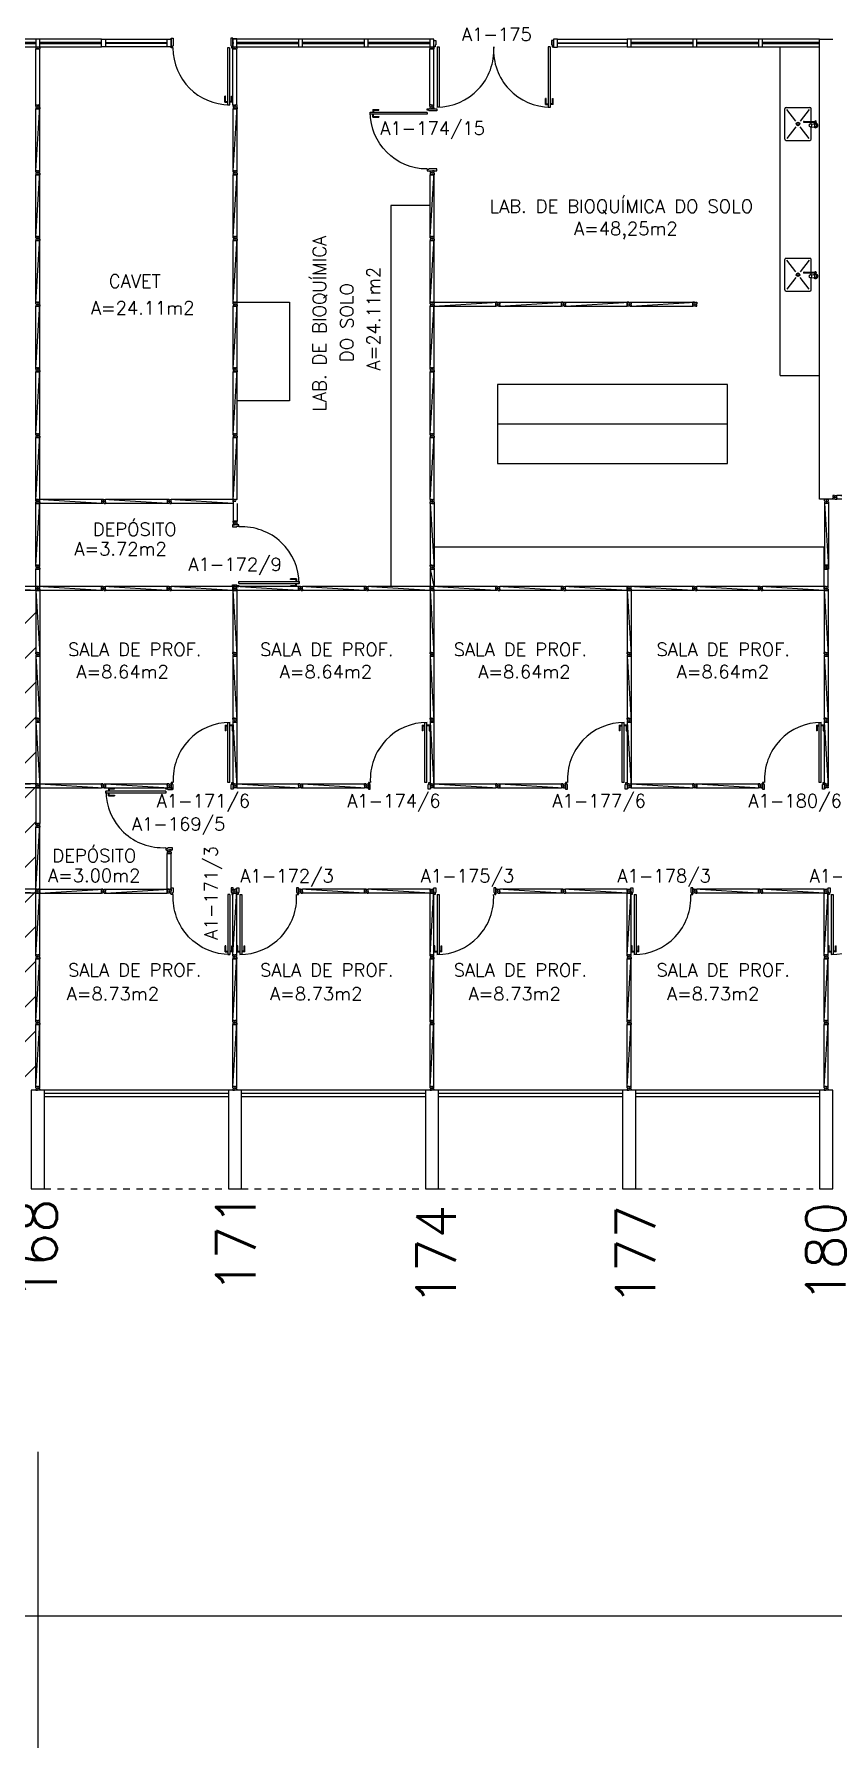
# Model space of a CAD drawing. Extents: x -31 to 207, y 425 to 518.
# Drawn here: x 150.24 to 162.39, y 427.33 to 453.39 of the extents above; entities that cross this region are included whole.
import ezdxf
from ezdxf.enums import TextEntityAlignment as Align

# ---------------------------------------------------------------- set-up
doc = ezdxf.new("R2010")
doc.units = 0
doc.header["$LTSCALE"] = 0.01
doc.header["$MEASUREMENT"] = 0
doc.header["$PDMODE"] = 34
doc.linetypes.add('HIDDEN2', pattern=[0.1875, 0.125, -0.0625])
doc.layers.get('0').update_dxf_attribs({"linetype": 'CONTINUOUS'})
doc.layers.get('DEFPOINTS').update_dxf_attribs({"linetype": 'CONTINUOUS'})
for name, color, linetype in [('ALV', 2, 'CONTINUOUS'), ('AREA', 2, 'CONTINUOUS'), ('BANC', 2, 'CONTINUOUS'), ('DIV', 2, 'CONTINUOUS'), ('ESQ', 1, 'CONTINUOUS'), ('ESTR', 3, 'CONTINUOUS'), ('HATCH VERMELHO', 10, 'CONTINUOUS'), ('NOPILAR1', 2, 'CONTINUOUS'), ('PEÇAS', 1, 'CONTINUOUS'), ('PROJ', 1, 'HIDDEN2'), ('TEXTO', 2, 'CONTINUOUS'), ('TEXTO-ENDEREÇO', 2, 'CONTINUOUS'), ('TEXTOCENTROCUSTO', 2, 'CONTINUOUS')]:
    doc.layers.add(name, color=color, linetype=linetype)
doc.styles.add('1', font='romans.shx')
doc.styles.add('NOPILAR', font='simplex.shx', dxfattribs={"height": 0.6})
doc.styles.add('UNB-100', font='simplex.shx', dxfattribs={"height": 0.2})
doc.styles.add('UNB-100-1', font='simplex.shx', dxfattribs={"height": 0.2})
doc.dimstyles.new('1-600', dxfattribs={"dimtxt": 1.1, "dimasz": 2.5, "dimexe": 2, "dimexo": 4, "dimgap": 0.2, "dimtad": 1, "dimdec": 0, "dimzin": 4, "dimdsep": 46, "dimlunit": 6, "dimtxsty": '1', "dimblk1": 'NONE', "dimblk2": 'NONE', "dimsah": 1, "dimcen": 0, "dimclrd": 2, "dimclre": 2, "dimclrt": 2, "dimadec": 0, "dimazin": 0, "dimtfac": 1, "dimtdec": 0, "dimtmove": 2, "dimatfit": 3, "dimldrblk": 'NONE', "dimfxl": 0, "dimtolj": 1, "dimtzin": 0, "dimarcsym": 0})

# ---------------------------------------------------------------- blocks, each defined once
blk = doc.blocks.new('PILAR-SLS')
blk.add_lwpolyline([(0.003, -72.501), (0.003, -74.001), (0.203, -74.001), (0.203, -72.501)], close=True)
blk = doc.blocks.new('PDV2D-SLS')
at = {"layer": 'DIV'}
for p, q in [((0.03, 0.05), (0.06, 0.05)), ((0.03, 0.035), (0.03, 0.05)), ((0.03, -0.035), (0.03, 0.035)), ((0.06, 0.05), (0.06, -0.02)), ((0.941, 0.05), (0.941, -0.02)), ((0.971, 0.05), (0.941, 0.05)), ((0.971, 0.035), (0.971, 0.05)), ((0.971, -0.035), (0.971, 0.035)), ((0.03, -0.05), (0.03, -0.035)), ((0.05, -0.05), (0.03, -0.05)), ((0.05, -0.02), (0.06, -0.02)), ((0.05, -0.02), (0.05, -0.05)), ((0.079, -0.05), (0.109, -0.05)), ((0.079, -0.05), (0.079, -0.965)), ((0.109, -0.05), (0.109, -0.965)), ((0.951, -0.02), (0.941, -0.02)), ((0.951, -0.02), (0.951, -0.05)), ((0.951, -0.05), (0.971, -0.05)), ((0.971, -0.05), (0.971, -0.035)), ((0.036, -0.925), (0.036, -0.835)), ((0.046, -0.835), (0.036, -0.835)), ((0.036, -0.925), (0.076, -0.925)), ((0.046, -0.915), (0.046, -0.835)), ((0.046, -0.915), (0.076, -0.915)), ((0.109, -0.965), (0.079, -0.965)), ((0.141, -0.915), (0.111, -0.915)), ((0.151, -0.925), (0.111, -0.925)), ((0.141, -0.915), (0.141, -0.835)), ((0.141, -0.835), (0.151, -0.835)), ((0.151, -0.925), (0.151, -0.835))]:
    blk.add_line(p, q, dxfattribs=at)
blk.add_arc((0.076, -0.1), 0.865, 270, 3.3214, dxfattribs=at)
blk = doc.blocks.new('DIVMT-SLS')
for p, q in [((-0.03, 0.03), (-0.03, 0.006)), ((-0.008, 0.03), (-0.03, 0.03)), ((-0.0185, 0.006), (-0.03, 0.006)), ((-0.0185, -0.006), (-0.0185, 0.006)), ((-0.008, 0.03), (-0.008, 0.02)), ((-0.008, 0.02), (0.008, 0.02)), ((-0.0051, 0), (0.0051, 0)), ((0.0051, 0), (-0.0051, 0)), ((-0.0051, 0), (0.0051, 0)), ((0.97, -0.03), (0, 0.03)), ((0, -0.0051), (0, 0.0051)), ((0, 0.0051), (0, -0.0051)), ((0.008, 0.03), (0.008, 0.02)), ((0.008, 0.03), (0.03, 0.03)), ((0.0205, 0.006), (0.03, 0.006)), ((0.0205, -0.006), (0.0205, 0.006)), ((0.0205, 0.006), (0.0205, -0.006)), ((0.0205, 0.006), (0.03, 0.006)), ((0.97, 0.03), (0.03, 0.03)), ((0.03, 0.006), (0.03, 0.03)), ((0.03, -0.03), (0.03, 0.03)), ((0.03, -0.005), (0.03, 0.005)), ((0.97, 0.03), (0.97, 0.009)), ((0.97, 0.009), (0.97, 0.027)), ((0.9795, 0.006), (0.97, 0.006)), ((0.97, -0.005), (0.97, 0.005)), ((0.9795, 0.006), (0.9795, -0.006)), ((1.0051, 0), (0.9949, 0)), ((1, 0.0051), (1, -0.0051)), ((-0.0185, -0.006), (-0.03, -0.006)), ((-0.03, -0.03), (-0.03, -0.006)), ((-0.008, -0.03), (-0.03, -0.03)), ((-0.008, -0.03), (-0.008, -0.02)), ((-0.008, -0.02), (0.008, -0.02)), ((0.008, -0.03), (0.008, -0.02)), ((0.008, -0.03), (0.03, -0.03)), ((0.0205, -0.006), (0.03, -0.006)), ((0.0205, -0.006), (0.03, -0.006)), ((0.03, -0.006), (0.03, -0.03)), ((0.97, -0.03), (0.03, -0.03)), ((0.9795, -0.006), (0.97, -0.006)), ((0.97, -0.009), (0.97, -0.027))]:
    blk.add_line(p, q)
blk = doc.blocks.new('A$C40560D69')
at = {"layer": 'DIV'}
for p, q in [((0, 0.038), (0, 0.06)), ((0.024, 0.06), (0, 0.06)), ((0, 0.038), (0.01, 0.038)), ((0, 0.022), (0, 0)), ((0, 0.022), (0.01, 0.022)), ((0, 0), (0.024, 0)), ((0.01, 0.022), (0.01, 0.038)), ((0.024, 0.051), (0.024, 0.06)), ((0.024, 0.051), (0.024, 0.06)), ((0.024, 0.051), (0.036, 0.051)), ((0.036, 0.051), (0.024, 0.051)), ((0.036, 0.012), (0.024, 0.012)), ((0.024, 0.012), (0.024, 0)), ((0.025, 0.03), (0.035, 0.03)), ((0.035, 0.03), (0.025, 0.03)), ((0.03, 0.025), (0.03, 0.035)), ((0.03, 0.035), (0.03, 0.025)), ((0.03, 0.025), (0.03, 0.035)), ((0.036, 0.051), (0.036, 0.06)), ((0.036, 0.051), (0.036, 0.06)), ((0.036, 0.06), (0.06, 0.06)), ((0.036, 0.012), (0.036, 0)), ((0.06, 0), (0.036, 0)), ((0.05, 0.022), (0.05, 0.038)), ((0.06, 0.038), (0.05, 0.038)), ((0.06, 0.022), (0.05, 0.022)), ((0.06, 0.038), (0.06, 0.06)), ((0.06, 0.022), (0.06, 0))]:
    blk.add_line(p, q, dxfattribs=at)
blk = doc.blocks.new('MTINI-SLS')
for p, q in [((-0.005, 0), (0.005, 0)), ((0, 0.001), (0, 0.02)), ((0.008, 0.02), (0, 0.02)), ((0, -0.005), (0, 0.005)), ((0, -0.02), (0, 0.001)), ((0.008, 0.03), (0.03, 0.03)), ((0.008, 0.03), (0.008, 0.02)), ((0.02, 0.006), (0.02, -0.006)), ((0.02, 0.006), (0.03, 0.006)), ((0.02, -0.004), (0.02, 0.004)), ((0.023, 0.006), (0.03, 0.006)), ((0.03, 0.006), (0.03, 0.03)), ((0, -0.02), (0.008, -0.02)), ((0.008, -0.03), (0.008, -0.02)), ((0.008, -0.03), (0.03, -0.03)), ((0.02, -0.006), (0.03, -0.006)), ((0.023, -0.006), (0.03, -0.006)), ((0.03, -0.006), (0.03, -0.03))]:
    blk.add_line(p, q)
blk = doc.blocks.new('A$C2A1C252F')
at = {"layer": 'DIV'}
for p, q in [((0, 0.038), (0, 0.06)), ((0.024, 0.06), (0, 0.06)), ((0, 0.038), (0.01, 0.038)), ((0, 0.022), (0, 0)), ((0, 0.022), (0.01, 0.022)), ((0, 0), (0.024, 0)), ((0.01, 0.022), (0.01, 0.038)), ((0.024, 0.051), (0.024, 0.06)), ((0.024, 0.051), (0.024, 0.06)), ((0.024, 0.051), (0.036, 0.051)), ((0.036, 0.051), (0.024, 0.051)), ((0.036, 0.012), (0.024, 0.012)), ((0.024, 0.012), (0.024, 0)), ((0.025, 0.03), (0.035, 0.03)), ((0.035, 0.03), (0.025, 0.03)), ((0.03, 0.025), (0.03, 0.035)), ((0.03, 0.035), (0.03, 0.025)), ((0.03, 0.025), (0.03, 0.035)), ((0.036, 0.051), (0.036, 0.06)), ((0.036, 0.051), (0.036, 0.06)), ((0.036, 0.06), (0.06, 0.06)), ((0.036, 0.012), (0.036, 0)), ((0.06, 0), (0.036, 0)), ((0.05, 0.022), (0.05, 0.038)), ((0.06, 0.038), (0.05, 0.038)), ((0.06, 0.022), (0.05, 0.022)), ((0.06, 0.038), (0.06, 0.06)), ((0.06, 0.022), (0.06, 0))]:
    blk.add_line(p, q, dxfattribs=at)
blk = doc.blocks.new('PDV1E-SLS')
at = {"layer": 'DIV'}
for p, q in [((-0.94, 0.075), (-0.91, 0.075)), ((-0.94, 0.06), (-0.94, 0.075)), ((-0.94, -0.06), (-0.94, 0.06)), ((-0.91, 0.075), (-0.91, -0.045)), ((0, 0.075), (-0.03, 0.075)), ((-0.03, 0.075), (-0.03, -0.045)), ((0, 0.06), (0, 0.075)), ((0, -0.06), (0, 0.06)), ((0, 0), (0.012, 0)), ((-0.94, -0.075), (-0.94, -0.06)), ((-0.92, -0.075), (-0.94, -0.075)), ((-0.92, -0.045), (-0.92, -0.075)), ((-0.92, -0.045), (-0.91, -0.045)), ((-0.082, -0.075), (-0.082, -0.94)), ((-0.052, -0.075), (-0.082, -0.075)), ((-0.052, -0.075), (-0.052, -0.94)), ((-0.02, -0.045), (-0.03, -0.045)), ((-0.02, -0.045), (-0.02, -0.075)), ((-0.02, -0.075), (0, -0.075)), ((0, -0.075), (0, -0.06)), ((-0.114, -0.81), (-0.124, -0.81)), ((-0.124, -0.9), (-0.124, -0.81)), ((-0.124, -0.9), (-0.084, -0.9)), ((-0.114, -0.89), (-0.114, -0.81)), ((-0.114, -0.89), (-0.084, -0.89)), ((-0.082, -0.94), (-0.052, -0.94)), ((-0.019, -0.89), (-0.049, -0.89)), ((-0.009, -0.9), (-0.049, -0.9)), ((-0.019, -0.81), (-0.009, -0.81)), ((-0.019, -0.89), (-0.019, -0.81)), ((-0.009, -0.9), (-0.009, -0.81))]:
    blk.add_line(p, q, dxfattribs=at)
blk.add_arc((-0.048, -0.075), 0.865, 180, 270, dxfattribs=at)
blk = doc.blocks.new('MTT-SLS')
for p, q in [((-0.008, 0.03), (-0.03, 0.03)), ((-0.03, 0.03), (-0.03, 0.006)), ((-0.0185, 0.006), (-0.03, 0.006)), ((-0.0185, -0.006), (-0.0185, 0.006)), ((-0.008, 0.03), (-0.008, 0.02)), ((-0.008, 0.02), (0.008, 0.02)), ((-0.0051, 0), (0.0051, 0)), ((0, -0.0051), (0, 0.0051)), ((0.008, 0.03), (0.03, 0.03)), ((0.008, 0.03), (0.008, 0.02)), ((0.0205, -0.006), (0.0205, 0.006)), ((0.0205, 0.006), (0.03, 0.006)), ((0.03, 0.006), (0.03, 0.03)), ((-0.03, -0.03), (-0.03, -0.006)), ((-0.0185, -0.006), (-0.03, -0.006)), ((-0.008, -0.03), (-0.03, -0.03)), ((-0.008, -0.02), (0.008, -0.02)), ((-0.008, -0.03), (-0.008, -0.02)), ((0.008, -0.03), (0.008, -0.02)), ((0.008, -0.03), (0.03, -0.03)), ((0.0205, -0.006), (0.03, -0.006)), ((0.03, -0.006), (0.03, -0.03))]:
    blk.add_line(p, q)
blk = doc.blocks.new('A$C1DFC3B43')
at = {"layer": 'DIV'}
for p, q in [((0, 0.038), (0, 0.06)), ((0.024, 0.06), (0, 0.06)), ((0, 0.038), (0.01, 0.038)), ((0, 0.022), (0, 0)), ((0, 0.022), (0.01, 0.022)), ((0, 0), (0.024, 0)), ((0.01, 0.022), (0.01, 0.038)), ((0.024, 0.051), (0.024, 0.06)), ((0.024, 0.051), (0.024, 0.06)), ((0.024, 0.051), (0.036, 0.051)), ((0.036, 0.051), (0.024, 0.051)), ((0.036, 0.012), (0.024, 0.012)), ((0.024, 0.012), (0.024, 0)), ((0.025, 0.03), (0.035, 0.03)), ((0.035, 0.03), (0.025, 0.03)), ((0.03, 0.025), (0.03, 0.035)), ((0.03, 0.035), (0.03, 0.025)), ((0.03, 0.025), (0.03, 0.035)), ((0.036, 0.051), (0.036, 0.06)), ((0.036, 0.051), (0.036, 0.06)), ((0.036, 0.06), (0.06, 0.06)), ((0.036, 0.012), (0.036, 0)), ((0.06, 0), (0.036, 0)), ((0.05, 0.022), (0.05, 0.038)), ((0.06, 0.038), (0.05, 0.038)), ((0.06, 0.022), (0.05, 0.022)), ((0.06, 0.038), (0.06, 0.06)), ((0.06, 0.022), (0.06, 0))]:
    blk.add_line(p, q, dxfattribs=at)
blk = doc.blocks.new('A$C4A392813')
at = {"layer": 'DIV'}
for p, q in [((0, 0.038), (0, 0.06)), ((0.024, 0.06), (0, 0.06)), ((0, 0.038), (0.01, 0.038)), ((0, 0.022), (0, 0)), ((0, 0.022), (0.01, 0.022)), ((0, 0), (0.024, 0)), ((0.01, 0.022), (0.01, 0.038)), ((0.024, 0.051), (0.024, 0.06)), ((0.024, 0.051), (0.024, 0.06)), ((0.024, 0.051), (0.036, 0.051)), ((0.036, 0.051), (0.024, 0.051)), ((0.036, 0.012), (0.024, 0.012)), ((0.024, 0.012), (0.024, 0)), ((0.025, 0.03), (0.035, 0.03)), ((0.035, 0.03), (0.025, 0.03)), ((0.03, 0.025), (0.03, 0.035)), ((0.03, 0.035), (0.03, 0.025)), ((0.03, 0.025), (0.03, 0.035)), ((0.036, 0.051), (0.036, 0.06)), ((0.036, 0.051), (0.036, 0.06)), ((0.036, 0.06), (0.06, 0.06)), ((0.036, 0.012), (0.036, 0)), ((0.06, 0), (0.036, 0)), ((0.05, 0.022), (0.05, 0.038)), ((0.06, 0.038), (0.05, 0.038)), ((0.06, 0.022), (0.05, 0.022)), ((0.06, 0.038), (0.06, 0.06)), ((0.06, 0.022), (0.06, 0))]:
    blk.add_line(p, q, dxfattribs=at)
blk = doc.blocks.new('*D43')
at = {"color": 2, "linetype": 'ByBlock'}
for p, q in [((150.29, 431.827), (150.29, 427.327)), ((198.39, 431.827), (198.39, 427.327)), ((198.39, 429.327), (150.29, 429.327))]:
    blk.add_line(p, q, dxfattribs=at)
at = {"layer": 'DEFPOINTS', "color": 0, "linetype": 'ByBlock'}
for p in [(150.29, 435.827), (198.39, 435.827), (150.29, 429.327)]:
    blk.add_point(p, dxfattribs=at)
at = {"color": 2, "linetype": 'ByBlock', "insert": (174.34, 430.26), "char_height": 1.1, "attachment_point": 5, "style": '1'}
blk.add_mtext('\\A1;Agrônomia e Veterinária', dxfattribs=at)
blk = doc.blocks.new('_NONE')
at = {"color": 0, "linetype": 'ByBlock'}
blk.add_circle((0, 0), 0.25, dxfattribs=at)
blk = doc.blocks.new('*D42')
at = {"color": 2, "linetype": 'ByBlock'}
for p, q in [((60.19, 431.827), (60.19, 427.327)), ((150.29, 431.827), (150.29, 427.327)), ((150.29, 429.327), (60.19, 429.327))]:
    blk.add_line(p, q, dxfattribs=at)
at = {"layer": 'DEFPOINTS', "color": 0, "linetype": 'ByBlock'}
for p in [(60.19, 435.827), (150.29, 435.827), (60.19, 429.327)]:
    blk.add_point(p, dxfattribs=at)
at = {"color": 2, "linetype": 'ByBlock', "insert": (105.24, 430.26), "char_height": 1.1, "attachment_point": 5, "style": '1'}
blk.add_mtext('\\A1;Biologia', dxfattribs=at)
blk = doc.blocks.new('A$C4D9A664D')
at = {"layer": 'PEÇAS'}
for p, q in [((0, 0.02), (0, 0.48)), ((0.02, 0.5), (0.3, 0.5)), ((0.167, 0.293), (0.03, 0.47)), ((0.37, 0.47), (0.233, 0.293)), ((0.289, 0.287), (0.3, 0.287)), ((0.289, 0.277), (0.3, 0.277)), ((0.3, 0.5), (0.38, 0.5)), ((0.3, 0.287), (0.466, 0.287)), ((0.3, 0.277), (0.466, 0.277)), ((0.4, 0.287), (0.4, 0.48)), ((0.4, 0.251), (0.4, 0.277)), ((0.457, 0.253), (0.457, 0.271)), ((0.477, 0.242), (0.477, 0.272)), ((0.167, 0.207), (0.03, 0.03)), ((0.37, 0.03), (0.233, 0.207)), ((0.389, 0.252), (0.444, 0.247)), ((0.389, 0.202), (0.444, 0.207)), ((0.4, 0.02), (0.4, 0.203)), ((0.458, 0.21), (0.449, 0.21)), ((0.02, 0), (0.3, 0)), ((0.3, 0), (0.38, 0))]:
    blk.add_line(p, q, dxfattribs=at)
blk.add_lwpolyline([(0.389, 0.202), (0.383, 0.204), (0.377, 0.209), (0.373, 0.217), (0.372, 0.227), (0.373, 0.237), (0.377, 0.244), (0.383, 0.25), (0.389, 0.252), (0.395, 0.25), (0.401, 0.244), (0.405, 0.237), (0.406, 0.227), (0.405, 0.217), (0.401, 0.209), (0.395, 0.204)], close=True, dxfattribs=at)
blk.add_lwpolyline([(0.444, 0.247), (0.448, 0.246), (0.451, 0.241), (0.453, 0.235), (0.454, 0.227), (0.453, 0.219), (0.451, 0.213), (0.448, 0.208), (0.444, 0.207)], dxfattribs=at)
for radius in [0.0266, 0.0163]:
    blk.add_circle((0.2, 0.25), radius, dxfattribs=at)
for centre, radius, start, end in [((0.02, 0.48), 0.02, 90, 180), ((0.289, 0.282), 0.00738, 42.6559, 317.3441), ((0.289, 0.282), 0.005, 89.9935, 270.0065), ((0.38, 0.48), 0.02, 0, 90), ((0.466, 0.282), 0.0145, 200.161, 159.839), ((0.466, 0.282), 0.005, 270.0037, 89.9963), ((0.02, 0.02), 0.02, 180, 270), ((0.38, 0.02), 0.02, 270, 0), ((0.466, 0.227), 0.0349, 216.1705, 72.2568), ((0.466, 0.227), 0.0349, 105.5373, 143.9987), ((0.447, 0.253), 0.01, 282.8285, 360), ((0.466, 0.227), 0.0189, 242.7367, 55.7375)]:
    blk.add_arc(centre, radius, start, end, dxfattribs=at)

msp = doc.modelspace()

# ---------------------------------------------------------------- hatches: boundary and pattern name
at = {"layer": 'HATCH VERMELHO'}
h = msp.add_hatch(dxfattribs=at)
h.set_pattern_fill('ANSI31', color=256, scale=3, style=0)
h.paths.add_polyline_path([(114.324, 444.928), (117.32, 444.928), (117.322, 449.254), (120.322, 449.254), (120.319, 453.197), (141.259, 453.198), (141.259, 444.928), (150.26, 444.928), (150.26, 437.327), (117.32, 437.327), (117.32, 440.387), (114.32, 440.384)])

# ---------------------------------------------------------------- linework, layer by layer
at = {"layer": 'ALV'}
for p, q in [((162.19, 453.317), (162.39, 453.317)), ((162.19, 446.316), (162.19, 453.317)), ((162.39, 446.316), (162.19, 446.316))]:
    msp.add_line(p, q, dxfattribs=at)
at = {"layer": 'BANC'}
for p, q in [((161.59, 448.197), (161.59, 453.197)), ((161.59, 448.197), (162.19, 448.197)), ((160.785, 447.461), (157.285, 447.461))]:
    msp.add_line(p, q, dxfattribs=at)
for points in [[(156.262, 450.784), (155.662, 450.784), (155.662, 444.988)], [(153.322, 449.314), (154.122, 449.314), (154.122, 447.814), (153.322, 447.814)], [(162.26, 444.988), (162.26, 445.588), (156.322, 445.588)]]:
    msp.add_lwpolyline(points, dxfattribs=at)
msp.add_lwpolyline([(157.285, 446.861), (160.785, 446.861), (160.785, 448.061), (157.285, 448.061)], close=True, dxfattribs=at)
at = {"layer": 'DIV'}
for p, q in [((149.319, 453.251), (150.259, 453.251)), ((150.259, 453.317), (149.32, 453.317)), ((150.259, 453.263), (149.32, 453.263)), ((150.319, 453.317), (150.259, 453.317)), ((150.259, 453.317), (150.259, 453.198)), ((150.319, 453.317), (150.259, 453.317)), ((150.259, 453.317), (150.259, 453.198)), ((150.319, 453.197), (150.319, 453.317)), ((150.319, 453.197), (150.319, 453.317)), ((150.319, 453.251), (151.259, 453.251)), ((151.259, 453.317), (150.32, 453.317)), ((151.259, 453.263), (150.32, 453.263)), ((151.259, 453.317), (151.319, 453.317)), ((151.259, 453.197), (151.259, 453.317)), ((151.259, 453.317), (151.319, 453.317)), ((151.259, 453.197), (151.259, 453.317)), ((151.319, 453.317), (152.259, 453.317)), ((151.319, 453.317), (151.319, 453.198)), ((151.319, 453.317), (151.319, 453.198)), ((151.319, 453.263), (152.259, 453.263)), ((152.259, 453.251), (151.319, 453.251)), ((152.259, 453.317), (152.319, 453.317)), ((152.259, 453.197), (152.259, 453.317)), ((152.259, 453.317), (152.319, 453.317)), ((152.259, 453.197), (152.259, 453.317)), ((152.319, 453.317), (152.319, 453.198)), ((152.319, 453.317), (152.319, 453.198)), ((153.319, 453.318), (153.259, 453.318)), ((153.259, 453.318), (153.259, 453.199)), ((153.319, 453.318), (153.259, 453.318)), ((153.259, 453.318), (153.259, 453.199)), ((153.319, 453.317), (153.259, 453.317)), ((153.259, 453.317), (153.259, 453.198)), ((153.319, 453.317), (153.259, 453.317)), ((153.259, 453.317), (153.259, 453.198)), ((153.319, 453.198), (153.319, 453.318)), ((153.319, 453.198), (153.319, 453.318)), ((153.319, 453.197), (153.319, 453.317)), ((153.319, 453.197), (153.319, 453.317)), ((153.319, 453.251), (154.259, 453.251)), ((154.259, 453.317), (153.32, 453.317)), ((154.259, 453.263), (153.32, 453.263)), ((154.319, 453.317), (154.259, 453.317)), ((154.259, 453.317), (154.259, 453.197)), ((154.319, 453.317), (154.259, 453.317)), ((154.259, 453.317), (154.259, 453.197)), ((154.319, 453.197), (154.319, 453.317)), ((154.319, 453.197), (154.319, 453.317)), ((155.259, 453.317), (154.319, 453.317)), ((154.319, 453.251), (155.259, 453.251)), ((155.259, 453.263), (154.32, 453.263)), ((155.319, 453.317), (155.259, 453.317)), ((155.259, 453.317), (155.259, 453.198)), ((155.319, 453.317), (155.259, 453.317)), ((155.259, 453.317), (155.259, 453.198)), ((155.319, 453.197), (155.319, 453.317)), ((155.319, 453.197), (155.319, 453.317)), ((155.319, 453.251), (156.259, 453.251)), ((156.259, 453.317), (155.32, 453.317)), ((156.259, 453.263), (155.32, 453.263)), ((156.319, 453.317), (156.259, 453.317)), ((156.259, 453.317), (156.259, 453.198)), ((156.319, 453.317), (156.259, 453.317)), ((156.259, 453.317), (156.259, 453.198)), ((156.319, 453.197), (156.319, 453.317)), ((156.319, 453.197), (156.319, 453.317)), ((156.319, 453.297), (156.349, 453.297)), ((156.319, 453.282), (156.319, 453.297)), ((156.319, 453.212), (156.319, 453.282)), ((156.349, 453.297), (156.349, 453.228)), ((158.138, 453.297), (158.108, 453.297)), ((158.108, 453.297), (158.108, 453.228)), ((158.198, 453.316), (158.138, 453.316)), ((158.138, 453.316), (158.138, 453.197)), ((158.198, 453.316), (158.138, 453.316)), ((158.138, 453.316), (158.138, 453.197)), ((158.138, 453.282), (158.138, 453.297)), ((158.138, 453.212), (158.138, 453.282)), ((158.198, 453.316), (159.259, 453.317)), ((158.198, 453.196), (158.198, 453.316)), ((158.198, 453.196), (158.198, 453.316)), ((158.198, 453.262), (159.259, 453.263)), ((159.259, 453.251), (158.198, 453.25)), ((159.319, 453.317), (159.259, 453.317)), ((159.259, 453.317), (159.259, 453.198)), ((159.319, 453.317), (159.259, 453.317)), ((159.259, 453.317), (159.259, 453.198)), ((159.319, 453.197), (159.319, 453.317)), ((159.319, 453.197), (159.319, 453.317)), ((159.319, 453.251), (160.259, 453.251)), ((160.259, 453.317), (159.32, 453.317)), ((160.259, 453.263), (159.32, 453.263)), ((160.319, 453.317), (160.259, 453.317)), ((160.259, 453.317), (160.259, 453.198)), ((160.319, 453.317), (160.259, 453.317)), ((160.259, 453.317), (160.259, 453.198)), ((160.319, 453.197), (160.319, 453.317)), ((160.319, 453.197), (160.319, 453.317)), ((160.319, 453.251), (161.259, 453.251)), ((161.259, 453.317), (160.32, 453.317)), ((161.259, 453.263), (160.32, 453.263)), ((161.319, 453.317), (161.259, 453.317)), ((161.259, 453.317), (161.259, 453.198)), ((161.319, 453.317), (161.259, 453.317)), ((161.259, 453.317), (161.259, 453.198)), ((161.319, 453.197), (161.319, 453.317)), ((161.319, 453.197), (161.319, 453.317)), ((161.319, 453.251), (162.19, 453.251)), ((162.19, 453.317), (161.32, 453.317)), ((162.19, 453.263), (161.32, 453.263)), ((149.319, 453.197), (150.259, 453.197)), ((150.259, 453.197), (150.319, 453.197)), ((150.259, 453.197), (150.319, 453.197)), ((150.259, 453.197), (150.319, 453.197)), ((150.259, 452.314), (150.259, 453.167)), ((150.259, 453.167), (150.319, 453.167)), ((150.283, 453.177), (150.283, 453.167)), ((150.295, 453.177), (150.283, 453.177)), ((150.284, 453.167), (150.294, 453.167)), ((150.295, 453.177), (150.295, 453.167)), ((150.319, 453.197), (151.259, 453.197)), ((150.319, 452.314), (150.319, 453.167)), ((151.319, 453.197), (151.259, 453.197)), ((151.319, 453.197), (151.259, 453.197)), ((151.319, 453.197), (151.259, 453.197)), ((152.259, 453.197), (151.319, 453.197)), ((152.319, 453.197), (152.259, 453.197)), ((152.319, 453.197), (152.259, 453.197)), ((152.319, 453.197), (152.259, 453.197)), ((153.259, 453.198), (153.319, 453.198)), ((153.259, 453.198), (153.319, 453.198)), ((153.259, 453.198), (153.319, 453.198)), ((153.259, 453.197), (153.319, 453.197)), ((153.259, 453.197), (153.319, 453.197)), ((153.259, 453.197), (153.319, 453.197)), ((153.259, 452.314), (153.259, 453.167)), ((153.259, 453.167), (153.319, 453.167)), ((153.283, 453.177), (153.283, 453.167)), ((153.295, 453.177), (153.283, 453.177)), ((153.284, 453.167), (153.294, 453.167)), ((153.295, 453.177), (153.295, 453.167)), ((153.319, 453.197), (154.259, 453.197)), ((153.319, 452.314), (153.319, 453.167)), ((154.259, 453.197), (154.319, 453.197)), ((154.259, 453.197), (154.319, 453.197)), ((154.259, 453.197), (154.319, 453.197)), ((154.319, 453.197), (155.259, 453.197)), ((155.259, 453.197), (155.319, 453.197)), ((155.259, 453.197), (155.319, 453.197)), ((155.259, 453.197), (155.319, 453.197)), ((155.319, 453.197), (156.259, 453.197)), ((156.259, 453.197), (156.319, 453.197)), ((156.259, 453.197), (156.319, 453.197)), ((156.259, 453.197), (156.319, 453.197)), ((156.259, 452.314), (156.259, 453.167)), ((156.259, 453.167), (156.319, 453.167)), ((156.283, 453.177), (156.283, 453.167)), ((156.295, 453.177), (156.283, 453.177)), ((156.284, 453.167), (156.294, 453.167)), ((156.295, 453.177), (156.295, 453.167)), ((156.319, 453.197), (156.319, 453.213)), ((156.34, 453.197), (156.319, 453.197)), ((156.319, 452.314), (156.319, 453.167)), ((156.34, 453.228), (156.349, 453.228)), ((156.34, 453.228), (156.34, 453.197)), ((156.368, 453.197), (156.398, 453.197)), ((156.368, 453.197), (156.368, 452.283)), ((156.398, 453.197), (156.398, 452.283)), ((158.059, 453.197), (158.059, 452.283)), ((158.089, 453.197), (158.059, 453.197)), ((158.089, 453.197), (158.089, 452.283)), ((158.118, 453.228), (158.108, 453.228)), ((158.118, 453.228), (158.118, 453.197)), ((158.118, 453.197), (158.138, 453.197)), ((158.138, 453.197), (158.138, 453.213)), ((158.138, 453.196), (158.198, 453.196)), ((158.138, 453.196), (158.198, 453.196)), ((158.138, 453.196), (158.198, 453.196)), ((159.259, 453.197), (158.198, 453.196)), ((159.259, 453.197), (159.319, 453.197)), ((159.259, 453.197), (159.319, 453.197)), ((159.259, 453.197), (159.319, 453.197)), ((159.319, 453.197), (160.259, 453.197)), ((160.259, 453.197), (160.319, 453.197)), ((160.259, 453.197), (160.319, 453.197)), ((160.259, 453.197), (160.319, 453.197)), ((160.319, 453.197), (161.259, 453.197)), ((161.259, 453.197), (161.319, 453.197)), ((161.259, 453.197), (161.319, 453.197)), ((161.259, 453.197), (161.319, 453.197)), ((161.319, 453.197), (162.19, 453.197)), ((156.398, 452.283), (156.368, 452.283)), ((158.017, 452.323), (158.017, 452.413)), ((158.027, 452.413), (158.017, 452.413)), ((158.017, 452.323), (158.057, 452.323)), ((158.027, 452.333), (158.027, 452.413)), ((158.027, 452.333), (158.057, 452.333)), ((158.059, 452.283), (158.089, 452.283)), ((158.122, 452.333), (158.092, 452.333)), ((158.132, 452.323), (158.092, 452.323)), ((158.122, 452.333), (158.122, 452.413)), ((158.122, 452.413), (158.132, 452.413)), ((158.132, 452.323), (158.132, 452.413)), ((153.262, 446.254), (153.262, 445.986)), ((153.322, 446.254), (153.322, 445.986)), ((153.286, 445.986), (153.262, 445.986)), ((153.262, 445.964), (153.262, 445.986)), ((153.322, 445.986), (153.262, 445.986)), ((153.262, 445.964), (153.272, 445.964)), ((153.262, 445.948), (153.272, 445.948)), ((153.262, 445.948), (153.262, 445.926)), ((153.272, 445.948), (153.272, 445.964)), ((153.286, 445.976), (153.286, 445.986)), ((153.286, 445.976), (153.286, 445.986)), ((153.298, 445.976), (153.286, 445.976)), ((153.286, 445.976), (153.298, 445.976)), ((153.286, 445.937), (153.286, 445.926)), ((153.298, 445.937), (153.286, 445.937)), ((153.297, 445.986), (153.287, 445.986)), ((153.297, 445.956), (153.287, 445.956)), ((153.287, 445.956), (153.297, 445.956)), ((153.292, 445.951), (153.292, 445.961)), ((153.292, 445.961), (153.292, 445.951)), ((153.292, 445.951), (153.292, 445.961)), ((153.298, 445.986), (153.322, 445.986)), ((153.298, 445.976), (153.298, 445.986)), ((153.298, 445.976), (153.298, 445.986)), ((153.298, 445.937), (153.298, 445.926)), ((153.322, 445.964), (153.312, 445.964)), ((153.312, 445.948), (153.312, 445.964)), ((153.322, 445.948), (153.312, 445.948)), ((153.322, 445.964), (153.322, 445.986)), ((153.322, 445.948), (153.322, 445.926)), ((153.262, 445.926), (153.286, 445.926)), ((153.322, 445.926), (153.298, 445.926)), ((150.262, 445.314), (150.286, 445.314)), ((150.262, 445.292), (150.262, 445.314)), ((150.262, 445.292), (150.272, 445.292)), ((150.262, 445.276), (150.262, 445.254)), ((150.262, 445.276), (150.272, 445.276)), ((150.262, 445.254), (150.322, 445.254)), ((150.286, 445.254), (150.262, 445.254)), ((150.262, 444.988), (150.262, 445.254)), ((150.272, 445.292), (150.272, 445.276)), ((150.286, 445.302), (150.286, 445.314)), ((150.286, 445.302), (150.298, 445.302)), ((150.286, 445.263), (150.286, 445.254)), ((150.298, 445.263), (150.286, 445.263)), ((150.286, 445.263), (150.286, 445.254)), ((150.286, 445.263), (150.298, 445.263)), ((150.297, 445.284), (150.287, 445.284)), ((150.287, 445.284), (150.297, 445.284)), ((150.287, 445.254), (150.297, 445.254)), ((150.292, 445.289), (150.292, 445.279)), ((150.292, 445.279), (150.292, 445.289)), ((150.292, 445.289), (150.292, 445.279)), ((150.322, 445.314), (150.298, 445.314)), ((150.298, 445.302), (150.298, 445.314)), ((150.298, 445.263), (150.298, 445.254)), ((150.298, 445.263), (150.298, 445.254)), ((150.298, 445.254), (150.322, 445.254)), ((150.312, 445.292), (150.312, 445.276)), ((150.322, 445.292), (150.312, 445.292)), ((150.322, 445.276), (150.312, 445.276)), ((150.322, 445.292), (150.322, 445.314)), ((150.322, 445.276), (150.322, 445.254)), ((150.322, 444.988), (150.322, 445.254)), ((156.262, 445.254), (156.262, 444.988)), ((156.262, 445.254), (156.317, 444.988)), ((156.283, 445.254), (156.265, 445.254)), ((156.298, 445.263), (156.286, 445.263)), ((156.286, 445.263), (156.286, 445.254)), ((156.287, 445.254), (156.297, 445.254)), ((156.298, 445.263), (156.298, 445.254)), ((156.301, 445.254), (156.319, 445.254)), ((156.322, 445.254), (156.301, 445.254)), ((156.322, 445.254), (156.322, 444.988)), ((162.26, 445.316), (162.284, 445.316)), ((162.26, 445.294), (162.26, 445.316)), ((162.26, 445.294), (162.27, 445.294)), ((162.26, 445.278), (162.26, 445.256)), ((162.26, 445.278), (162.27, 445.278)), ((162.26, 445.256), (162.32, 445.256)), ((162.284, 445.256), (162.26, 445.256)), ((162.26, 444.988), (162.26, 445.256)), ((162.27, 445.294), (162.27, 445.278)), ((162.284, 445.305), (162.284, 445.316)), ((162.284, 445.305), (162.296, 445.305)), ((162.295, 445.286), (162.284, 445.286)), ((162.284, 445.286), (162.295, 445.286)), ((162.284, 445.266), (162.284, 445.256)), ((162.296, 445.266), (162.284, 445.266)), ((162.284, 445.266), (162.284, 445.256)), ((162.284, 445.266), (162.296, 445.266)), ((162.285, 445.256), (162.295, 445.256)), ((162.29, 445.292), (162.29, 445.281)), ((162.29, 445.281), (162.29, 445.292)), ((162.29, 445.292), (162.29, 445.281)), ((162.32, 445.316), (162.296, 445.316)), ((162.296, 445.305), (162.296, 445.316)), ((162.296, 445.266), (162.296, 445.256)), ((162.296, 445.266), (162.296, 445.256)), ((162.296, 445.256), (162.32, 445.256)), ((162.31, 445.294), (162.31, 445.278)), ((162.32, 445.294), (162.31, 445.294)), ((162.32, 445.278), (162.31, 445.278)), ((162.32, 445.294), (162.32, 445.316)), ((162.32, 445.278), (162.32, 445.256)), ((162.32, 444.988), (162.32, 445.256)), ((150.26, 444.988), (150.32, 444.988)), ((150.284, 444.988), (150.26, 444.988)), ((150.26, 444.966), (150.26, 444.988)), ((150.26, 444.988), (150.32, 444.988)), ((150.26, 444.966), (150.27, 444.966)), ((150.26, 444.95), (150.27, 444.95)), ((150.26, 444.95), (150.26, 444.928)), ((150.26, 444.928), (150.32, 444.928)), ((150.26, 444.928), (150.284, 444.928)), ((150.281, 444.988), (150.263, 444.988)), ((150.281, 444.928), (150.263, 444.928)), ((150.27, 444.95), (150.27, 444.966)), ((150.284, 444.979), (150.284, 444.988)), ((150.284, 444.979), (150.284, 444.988)), ((150.284, 444.979), (150.284, 444.988)), ((150.296, 444.979), (150.284, 444.979)), ((150.284, 444.979), (150.296, 444.979)), ((150.296, 444.979), (150.284, 444.979)), ((150.295, 444.958), (150.284, 444.958)), ((150.295, 444.958), (150.284, 444.958)), ((150.284, 444.958), (150.295, 444.958)), ((150.295, 444.958), (150.284, 444.958)), ((150.284, 444.94), (150.284, 444.928)), ((150.284, 444.94), (150.296, 444.94)), ((150.296, 444.938), (150.284, 444.938)), ((150.284, 444.938), (150.284, 444.928)), ((150.285, 444.988), (150.295, 444.988)), ((150.285, 444.988), (150.295, 444.988)), ((150.285, 444.928), (150.295, 444.928)), ((150.29, 444.953), (150.29, 444.964)), ((150.29, 444.964), (150.29, 444.953)), ((150.29, 444.953), (150.29, 444.964)), ((150.29, 444.964), (150.29, 444.953)), ((150.29, 444.953), (150.29, 444.964)), ((150.296, 444.979), (150.296, 444.988)), ((150.296, 444.988), (150.32, 444.988)), ((150.296, 444.979), (150.296, 444.988)), ((150.296, 444.979), (150.296, 444.988)), ((150.296, 444.94), (150.296, 444.928)), ((150.296, 444.938), (150.296, 444.928)), ((150.32, 444.928), (150.296, 444.928)), ((150.32, 444.988), (150.299, 444.988)), ((150.299, 444.988), (150.317, 444.988)), ((150.299, 444.928), (150.317, 444.928)), ((150.32, 444.928), (150.299, 444.928)), ((150.32, 444.966), (150.31, 444.966)), ((150.31, 444.95), (150.31, 444.966)), ((150.32, 444.95), (150.31, 444.95)), ((150.32, 444.966), (150.32, 444.988)), ((150.32, 444.95), (150.32, 444.928)), ((153.26, 444.988), (153.32, 444.988)), ((153.284, 444.988), (153.26, 444.988)), ((153.26, 444.966), (153.26, 444.988)), ((153.26, 444.988), (153.32, 444.988)), ((153.26, 444.966), (153.27, 444.966)), ((153.26, 444.95), (153.27, 444.95)), ((153.26, 444.95), (153.26, 444.928)), ((153.26, 444.928), (153.32, 444.928)), ((153.26, 444.928), (153.284, 444.928)), ((153.281, 444.988), (153.263, 444.988)), ((153.281, 444.928), (153.263, 444.928)), ((153.27, 444.95), (153.27, 444.966)), ((153.284, 444.979), (153.284, 444.988)), ((153.284, 444.979), (153.284, 444.988)), ((153.284, 444.979), (153.284, 444.988)), ((153.296, 444.979), (153.284, 444.979)), ((153.284, 444.979), (153.296, 444.979)), ((153.296, 444.979), (153.284, 444.979)), ((153.295, 444.958), (153.284, 444.958)), ((153.295, 444.958), (153.284, 444.958)), ((153.284, 444.958), (153.295, 444.958)), ((153.295, 444.958), (153.284, 444.958)), ((153.284, 444.94), (153.284, 444.928)), ((153.284, 444.94), (153.296, 444.94)), ((153.296, 444.938), (153.284, 444.938)), ((153.284, 444.938), (153.284, 444.928)), ((153.285, 444.988), (153.295, 444.988)), ((153.285, 444.988), (153.295, 444.988)), ((153.285, 444.928), (153.295, 444.928)), ((153.29, 444.953), (153.29, 444.964)), ((153.29, 444.964), (153.29, 444.953)), ((153.29, 444.953), (153.29, 444.964)), ((153.29, 444.964), (153.29, 444.953)), ((153.29, 444.953), (153.29, 444.964)), ((153.296, 444.979), (153.296, 444.988)), ((153.296, 444.988), (153.32, 444.988)), ((153.296, 444.979), (153.296, 444.988)), ((153.296, 444.979), (153.296, 444.988)), ((153.296, 444.94), (153.296, 444.928)), ((153.296, 444.938), (153.296, 444.928)), ((153.32, 444.928), (153.296, 444.928)), ((153.32, 444.988), (153.299, 444.988)), ((153.299, 444.988), (153.317, 444.988)), ((153.299, 444.928), (153.317, 444.928)), ((153.32, 444.928), (153.299, 444.928)), ((153.32, 444.966), (153.31, 444.966)), ((153.31, 444.95), (153.31, 444.966)), ((153.32, 444.95), (153.31, 444.95)), ((153.32, 444.966), (153.32, 444.988)), ((153.32, 444.95), (153.32, 444.928)), ((156.26, 444.988), (156.32, 444.988)), ((156.26, 444.988), (156.32, 444.988)), ((156.262, 444.988), (156.322, 444.988)), ((159.26, 444.988), (159.32, 444.988)), ((159.284, 444.988), (159.26, 444.988)), ((159.26, 444.966), (159.26, 444.988)), ((159.26, 444.988), (159.32, 444.988)), ((159.26, 444.966), (159.27, 444.966)), ((159.26, 444.95), (159.27, 444.95)), ((159.26, 444.95), (159.26, 444.928)), ((159.26, 444.928), (159.32, 444.928)), ((159.26, 444.928), (159.284, 444.928)), ((159.281, 444.988), (159.263, 444.988)), ((159.281, 444.928), (159.263, 444.928)), ((159.27, 444.95), (159.27, 444.966)), ((159.284, 444.979), (159.284, 444.988)), ((159.284, 444.979), (159.284, 444.988)), ((159.284, 444.979), (159.284, 444.988)), ((159.296, 444.979), (159.284, 444.979)), ((159.284, 444.979), (159.296, 444.979)), ((159.296, 444.979), (159.284, 444.979)), ((159.295, 444.958), (159.284, 444.958)), ((159.295, 444.958), (159.284, 444.958)), ((159.284, 444.958), (159.295, 444.958)), ((159.295, 444.958), (159.284, 444.958)), ((159.284, 444.94), (159.284, 444.928)), ((159.284, 444.94), (159.296, 444.94)), ((159.296, 444.938), (159.284, 444.938)), ((159.284, 444.938), (159.284, 444.928)), ((159.285, 444.988), (159.295, 444.988)), ((159.285, 444.988), (159.295, 444.988)), ((159.285, 444.928), (159.295, 444.928)), ((159.29, 444.953), (159.29, 444.964)), ((159.29, 444.964), (159.29, 444.953)), ((159.29, 444.953), (159.29, 444.964)), ((159.29, 444.964), (159.29, 444.953)), ((159.29, 444.953), (159.29, 444.964)), ((159.296, 444.979), (159.296, 444.988)), ((159.296, 444.988), (159.32, 444.988)), ((159.296, 444.979), (159.296, 444.988)), ((159.296, 444.979), (159.296, 444.988)), ((159.296, 444.94), (159.296, 444.928)), ((159.296, 444.938), (159.296, 444.928)), ((159.32, 444.928), (159.296, 444.928)), ((159.32, 444.988), (159.299, 444.988)), ((159.299, 444.988), (159.317, 444.988)), ((159.299, 444.928), (159.317, 444.928)), ((159.32, 444.928), (159.299, 444.928)), ((159.32, 444.966), (159.31, 444.966)), ((159.31, 444.95), (159.31, 444.966)), ((159.32, 444.95), (159.31, 444.95)), ((159.32, 444.966), (159.32, 444.988)), ((159.32, 444.95), (159.32, 444.928)), ((162.26, 444.988), (162.32, 444.988)), ((162.284, 444.988), (162.26, 444.988)), ((162.26, 444.966), (162.26, 444.988)), ((162.26, 444.988), (162.32, 444.988)), ((162.26, 444.966), (162.27, 444.966)), ((162.26, 444.95), (162.27, 444.95)), ((162.26, 444.95), (162.26, 444.928)), ((162.26, 444.928), (162.32, 444.928)), ((162.26, 444.928), (162.284, 444.928)), ((162.281, 444.988), (162.263, 444.988)), ((162.281, 444.928), (162.263, 444.928)), ((162.27, 444.95), (162.27, 444.966)), ((162.284, 444.979), (162.284, 444.988)), ((162.284, 444.979), (162.284, 444.988)), ((162.284, 444.979), (162.284, 444.988)), ((162.296, 444.979), (162.284, 444.979)), ((162.284, 444.979), (162.296, 444.979)), ((162.296, 444.979), (162.284, 444.979)), ((162.295, 444.958), (162.284, 444.958)), ((162.295, 444.958), (162.284, 444.958)), ((162.284, 444.958), (162.295, 444.958)), ((162.295, 444.958), (162.284, 444.958)), ((162.284, 444.94), (162.284, 444.928)), ((162.284, 444.94), (162.296, 444.94)), ((162.296, 444.938), (162.284, 444.938)), ((162.284, 444.938), (162.284, 444.928)), ((162.285, 444.988), (162.295, 444.988)), ((162.285, 444.988), (162.295, 444.988)), ((162.285, 444.928), (162.295, 444.928)), ((162.29, 444.953), (162.29, 444.964)), ((162.29, 444.964), (162.29, 444.953)), ((162.29, 444.953), (162.29, 444.964)), ((162.29, 444.964), (162.29, 444.953)), ((162.29, 444.953), (162.29, 444.964)), ((162.296, 444.979), (162.296, 444.988)), ((162.296, 444.988), (162.32, 444.988)), ((162.296, 444.979), (162.296, 444.988)), ((162.296, 444.979), (162.296, 444.988)), ((162.296, 444.94), (162.296, 444.928)), ((162.296, 444.938), (162.296, 444.928)), ((162.32, 444.928), (162.296, 444.928)), ((162.32, 444.988), (162.299, 444.988)), ((162.299, 444.988), (162.317, 444.988)), ((162.299, 444.928), (162.317, 444.928)), ((162.32, 444.928), (162.299, 444.928)), ((162.32, 444.966), (162.31, 444.966)), ((162.31, 444.95), (162.31, 444.966)), ((162.32, 444.95), (162.31, 444.95)), ((162.32, 444.966), (162.32, 444.988)), ((162.32, 444.95), (162.32, 444.928)), ((150.26, 441.928), (150.32, 441.928)), ((150.26, 441.928), (150.26, 441.387)), ((150.281, 441.928), (150.263, 441.928)), ((150.295, 441.958), (150.284, 441.958)), ((150.284, 441.938), (150.284, 441.928)), ((150.296, 441.938), (150.284, 441.938)), ((150.285, 441.928), (150.295, 441.928)), ((150.29, 441.964), (150.29, 441.953)), ((150.296, 441.938), (150.296, 441.928)), ((150.32, 441.928), (150.299, 441.928)), ((150.299, 441.928), (150.317, 441.928)), ((150.32, 441.928), (150.32, 441.387)), ((150.26, 441.387), (150.32, 441.387)), ((150.26, 441.365), (150.26, 441.387)), ((150.284, 441.387), (150.26, 441.387)), ((150.26, 441.365), (150.27, 441.365)), ((150.26, 441.349), (150.26, 441.327)), ((150.26, 441.349), (150.27, 441.349)), ((150.26, 441.327), (150.284, 441.327)), ((150.27, 441.349), (150.27, 441.365)), ((150.284, 441.378), (150.284, 441.387)), ((150.284, 441.378), (150.284, 441.387)), ((150.296, 441.378), (150.284, 441.378)), ((150.284, 441.378), (150.296, 441.378)), ((150.295, 441.357), (150.284, 441.357)), ((150.284, 441.357), (150.295, 441.357)), ((150.284, 441.339), (150.296, 441.339)), ((150.284, 441.339), (150.284, 441.327)), ((150.285, 441.387), (150.295, 441.387)), ((150.29, 441.352), (150.29, 441.362)), ((150.29, 441.362), (150.29, 441.352)), ((150.29, 441.352), (150.29, 441.362)), ((150.296, 441.378), (150.296, 441.387)), ((150.296, 441.378), (150.296, 441.387)), ((150.296, 441.387), (150.32, 441.387)), ((150.296, 441.339), (150.296, 441.327)), ((150.32, 441.327), (150.296, 441.327)), ((150.31, 441.349), (150.31, 441.365)), ((150.32, 441.365), (150.31, 441.365)), ((150.32, 441.349), (150.31, 441.349)), ((150.32, 441.365), (150.32, 441.387)), ((150.32, 441.349), (150.32, 441.327)), ((152.26, 440.987), (152.284, 440.987)), ((152.26, 440.965), (152.26, 440.987)), ((152.284, 440.976), (152.284, 440.987)), ((152.32, 440.987), (152.296, 440.987)), ((152.296, 440.976), (152.296, 440.987)), ((152.32, 440.965), (152.32, 440.987)), ((152.26, 440.965), (152.27, 440.965)), ((152.26, 440.949), (152.26, 440.927)), ((152.26, 440.949), (152.27, 440.949)), ((152.26, 440.927), (152.32, 440.927)), ((152.284, 440.927), (152.26, 440.927)), ((152.26, 440.387), (152.26, 440.927)), ((152.27, 440.965), (152.27, 440.949)), ((152.284, 440.976), (152.296, 440.976)), ((152.295, 440.957), (152.284, 440.957)), ((152.284, 440.957), (152.295, 440.957)), ((152.284, 440.937), (152.284, 440.927)), ((152.296, 440.937), (152.284, 440.937)), ((152.284, 440.937), (152.284, 440.927)), ((152.284, 440.937), (152.296, 440.937)), ((152.285, 440.927), (152.295, 440.927)), ((152.29, 440.962), (152.29, 440.952)), ((152.29, 440.952), (152.29, 440.962)), ((152.29, 440.962), (152.29, 440.952)), ((152.296, 440.937), (152.296, 440.927)), ((152.296, 440.937), (152.296, 440.927)), ((152.296, 440.927), (152.32, 440.927)), ((152.31, 440.965), (152.31, 440.949)), ((152.32, 440.965), (152.31, 440.965)), ((152.32, 440.949), (152.31, 440.949)), ((152.32, 440.949), (152.32, 440.927)), ((152.32, 440.387), (152.32, 440.927)), ((152.26, 440.387), (152.32, 440.387)), ((152.281, 440.387), (152.263, 440.387)), ((152.284, 440.378), (152.284, 440.387)), ((152.296, 440.378), (152.284, 440.378)), ((152.295, 440.357), (152.284, 440.357)), ((152.285, 440.387), (152.295, 440.387)), ((152.29, 440.352), (152.29, 440.362)), ((152.296, 440.378), (152.296, 440.387)), ((152.32, 440.387), (152.299, 440.387)), ((152.299, 440.387), (152.317, 440.387))]:
    msp.add_line(p, q, dxfattribs=at)
for centre, start, end in [((156.365, 453.147), 270, 3.3214), ((158.092, 453.147), 176.6786, 270)]:
    msp.add_arc(centre, 0.865, start, end, dxfattribs=at)
at = {"layer": 'ESQ'}
for p, q in [((153.19, 437.327), (150.39, 437.327)), ((153.19, 437.277), (150.39, 437.277)), ((153.19, 437.227), (150.39, 437.227)), ((156.19, 437.327), (153.39, 437.327)), ((156.19, 437.277), (153.39, 437.277)), ((156.19, 437.227), (153.39, 437.227)), ((159.19, 437.327), (156.39, 437.327)), ((159.19, 437.277), (156.39, 437.277)), ((159.19, 437.227), (156.39, 437.227)), ((162.19, 437.327), (159.39, 437.327)), ((162.19, 437.277), (159.39, 437.277)), ((162.19, 437.227), (159.39, 437.227))]:
    msp.add_line(p, q, dxfattribs=at)
at = {"layer": 'PROJ'}
for p, q in [((150.39, 435.827), (153.19, 435.827)), ((153.39, 435.827), (156.19, 435.827)), ((156.39, 435.827), (159.19, 435.827)), ((159.39, 435.827), (162.19, 435.827))]:
    msp.add_line(p, q, dxfattribs=at)

# ---------------------------------------------------------------- block references
at = {"layer": 'DIV'}
for name, p in [('PDV1E-SLS', (153.259, 453.258)), ('A$C2A1C252F', (156.259, 452.254)), ('DIVMT-SLS', (150.292, 446.284)), ('DIVMT-SLS', (151.292, 446.284)), ('DIVMT-SLS', (152.292, 446.284)), ('MTT-SLS', (156.292, 446.284)), ('A$C1DFC3B43', (162.264, 446.256)), ('DIVMT-SLS', (162.42, 446.346)), ('DIVMT-SLS', (149.29, 444.958)), ('DIVMT-SLS', (150.29, 444.958)), ('DIVMT-SLS', (151.29, 444.958)), ('DIVMT-SLS', (152.29, 444.958)), ('DIVMT-SLS', (153.29, 444.958)), ('DIVMT-SLS', (154.29, 444.958)), ('DIVMT-SLS', (155.29, 444.958)), ('DIVMT-SLS', (156.29, 444.958)), ('DIVMT-SLS', (157.29, 444.958)), ('DIVMT-SLS', (158.29, 444.958)), ('DIVMT-SLS', (159.29, 444.958)), ('DIVMT-SLS', (160.29, 444.958)), ('DIVMT-SLS', (161.29, 444.958)), ('A$C4A392813', (162.26, 444.928)), ('DIVMT-SLS', (149.29, 440.357)), ('PDV2D-SLS', (153.288, 440.357)), ('DIVMT-SLS', (154.29, 440.357)), ('DIVMT-SLS', (155.29, 440.357)), ('PDV2D-SLS', (156.288, 440.357)), ('DIVMT-SLS', (157.29, 440.357)), ('DIVMT-SLS', (158.29, 440.357)), ('PDV2D-SLS', (159.288, 440.357)), ('DIVMT-SLS', (160.29, 440.357)), ('DIVMT-SLS', (161.29, 440.357)), ('PDV2D-SLS', (162.288, 440.357)), ('A$C40560D69', (150.26, 437.327)), ('A$C40560D69', (153.26, 437.327)), ('A$C40560D69', (156.26, 437.327)), ('A$C40560D69', (159.26, 437.327)), ('A$C40560D69', (162.26, 437.327))]:
    msp.add_blockref(name, p, dxfattribs=at)
for name, p, rotation in [('MTINI-SLS', (150.289, 453.197), 270), ('MTINI-SLS', (153.289, 453.197), 270), ('MTINI-SLS', (156.289, 453.197), 270), ('DIVMT-SLS', (150.292, 452.284), 270), ('DIVMT-SLS', (153.292, 452.284), 270), ('DIVMT-SLS', (150.292, 451.284), 270), ('DIVMT-SLS', (153.292, 451.284), 270), ('DIVMT-SLS', (156.292, 451.284), 270), ('DIVMT-SLS', (150.292, 450.284), 270), ('DIVMT-SLS', (153.292, 450.284), 270), ('DIVMT-SLS', (156.292, 450.284), 270), ('DIVMT-SLS', (150.292, 449.284), 270), ('DIVMT-SLS', (153.292, 449.284), 270), ('DIVMT-SLS', (156.292, 449.284), 270), ('DIVMT-SLS', (150.292, 448.284), 270), ('DIVMT-SLS', (153.292, 448.284), 270), ('DIVMT-SLS', (156.292, 448.284), 270), ('DIVMT-SLS', (150.292, 447.284), 270), ('DIVMT-SLS', (153.292, 447.284), 270), ('DIVMT-SLS', (156.292, 447.284), 270), ('DIVMT-SLS', (150.292, 446.284), 270), ('PDV2D-SLS', (153.301, 444.956), 90), ('PDV2D-SLS', (153.292, 441.958), 180), ('PDV2D-SLS', (156.292, 441.958), 180), ('PDV2D-SLS', (159.292, 441.958), 180), ('PDV2D-SLS', (162.292, 441.958), 180), ('DIVMT-SLS', (151.29, 441.958), 180), ('DIVMT-SLS', (152.29, 441.958), 180), ('PDV2D-SLS', (152.29, 441.958), 270), ('DIVMT-SLS', (154.29, 441.958), 180), ('DIVMT-SLS', (155.29, 441.958), 180), ('DIVMT-SLS', (157.29, 441.958), 180), ('DIVMT-SLS', (158.29, 441.958), 180), ('DIVMT-SLS', (160.29, 441.958), 180), ('DIVMT-SLS', (161.29, 441.958), 180), ('DIVMT-SLS', (150.29, 441.357), 270), ('DIVMT-SLS', (150.29, 440.357), 270), ('DIVMT-SLS', (153.29, 440.357), 270), ('DIVMT-SLS', (156.29, 440.357), 270), ('DIVMT-SLS', (159.29, 440.357), 270), ('DIVMT-SLS', (162.29, 440.357), 270), ('DIVMT-SLS', (150.29, 439.357), 270), ('DIVMT-SLS', (153.29, 439.357), 270), ('DIVMT-SLS', (156.29, 439.357), 270), ('DIVMT-SLS', (159.29, 439.357), 270), ('DIVMT-SLS', (162.29, 439.357), 270), ('DIVMT-SLS', (150.29, 438.357), 270), ('DIVMT-SLS', (153.29, 438.357), 270), ('DIVMT-SLS', (156.29, 438.357), 270), ('DIVMT-SLS', (159.29, 438.357), 270), ('DIVMT-SLS', (162.29, 438.357), 270)]:
    msp.add_blockref(name, p, dxfattribs=dict(at, rotation=rotation))
at = {"layer": 'DIV', "xscale": -1}
for name, p, rotation in [('PDV1E-SLS', (156.289, 452.254), 270), ('DIVMT-SLS', (156.292, 445.284), 270), ('DIVMT-SLS', (162.294, 445.286), 270), ('DIVMT-SLS', (150.29, 443.958), 270), ('DIVMT-SLS', (153.29, 443.958), 270), ('DIVMT-SLS', (156.29, 443.958), 270), ('DIVMT-SLS', (159.29, 443.958), 270), ('DIVMT-SLS', (162.29, 443.958), 270), ('DIVMT-SLS', (150.29, 442.958), 270), ('DIVMT-SLS', (153.29, 442.958), 270), ('DIVMT-SLS', (156.29, 442.958), 270), ('DIVMT-SLS', (159.29, 442.958), 270), ('DIVMT-SLS', (162.29, 442.958), 270), ('DIVMT-SLS', (150.29, 441.958), 270), ('DIVMT-SLS', (153.29, 441.958), 270), ('DIVMT-SLS', (156.29, 441.958), 270), ('DIVMT-SLS', (159.29, 441.958), 270), ('DIVMT-SLS', (162.29, 441.958), 270), ('DIVMT-SLS', (149.289, 441.958), 180)]:
    msp.add_blockref(name, p, dxfattribs=dict(at, rotation=rotation))
for name, p in [('DIVMT-SLS', (157.292, 449.284)), ('DIVMT-SLS', (158.292, 449.284)), ('DIVMT-SLS', (159.292, 449.284)), ('DIVMT-SLS', (160.292, 449.284)), ('DIVMT-SLS', (151.29, 440.357)), ('DIVMT-SLS', (152.29, 440.357)), ('PDV2D-SLS', (153.291, 440.357))]:
    msp.add_blockref(name, p, dxfattribs=at)
at = {"layer": 'ESTR'}
for p in [(150.187, 509.828), (153.187, 509.828), (156.187, 509.828), (159.187, 509.828), (162.187, 509.828)]:
    msp.add_blockref('PILAR-SLS', p, dxfattribs=at)
at = {"layer": 'PEÇAS'}
for p in [(161.661, 451.776), (161.661, 449.482)]:
    msp.add_blockref('A$C4D9A664D', p, dxfattribs=at)

# ---------------------------------------------------------------- texts
at = {"layer": 'AREA', "style": 'UNB-100'}
for s, p in [('A=48,25m2', (159.24, 450.335)), ('A=24.11m2', (151.886, 449.128)), ('A=3.72m2', (151.549, 445.463)), ('A=8.64m2', (151.58, 443.594)), ('A=8.64m2', (154.675, 443.594)), ('A=8.64m2', (157.696, 443.594)), ('A=8.64m2', (160.717, 443.594)), ('A=3.00m2', (151.148, 440.495)), ('A=8.73m2', (151.432, 438.696)), ('A=8.73m2', (154.527, 438.696)), ('A=8.73m2', (157.548, 438.696)), ('A=8.73m2', (160.569, 438.696))]:
    msp.add_text(s, height=0.2, dxfattribs=at).set_placement(p, align=Align.CENTER)
msp.add_text('A=24.11m2', height=0.2, rotation=90, dxfattribs=at).set_placement((155.499, 449.065), align=Align.CENTER)
at = {"layer": 'NOPILAR1', "style": 'NOPILAR'}
for s, p in [('168', (150.579, 434.132)), ('171', (153.603, 434.238)), ('174', (156.652, 434.045)), ('177', (159.689, 434.045)), ('180', (162.584, 434.09))]:
    msp.add_text(s, height=0.6, rotation=90, dxfattribs=at).set_placement(p)
at = {"layer": 'TEXTO', "style": 'UNB-100'}
for s, p in [('LAB. DE BIOQUÍMICA DO SOLO', (159.171, 450.674)), ('CAVET', (151.765, 449.535)), ('DEPÓSITO', (151.765, 445.76)), ('SALA DE PROF.', (151.765, 443.933)), ('SALA DE PROF.', (154.688, 443.933)), ('SALA DE PROF.', (157.635, 443.933)), ('SALA DE PROF.', (160.722, 443.933)), ('DEPÓSITO', (151.15, 440.796)), ('SALA DE PROF.', (151.765, 439.056)), ('SALA DE PROF.', (154.688, 439.056)), ('SALA DE PROF.', (157.635, 439.056)), ('SALA DE PROF.', (160.722, 439.056))]:
    msp.add_text(s, height=0.2, dxfattribs=at).set_placement(p, align=Align.CENTER)
for s, p in [('LAB. DE BIOQUÍMICA', (154.677, 448.989)), ('DO SOLO', (155.092, 449.004))]:
    msp.add_text(s, height=0.2, rotation=90, dxfattribs=at).set_placement(p, align=Align.CENTER)
at = {"layer": 'TEXTO-ENDEREÇO', "style": 'UNB-100-1'}
for s, p in [('A1-175', (156.745, 453.29)), ('A1-174/15', (155.501, 451.861)), ('A1-172/9', (152.581, 445.227)), ('A1-171/6', (152.098, 441.631)), ('A1-174/6', (154.998, 441.631)), ('A1-177/6', (158.122, 441.631)), ('A1-180/6', (161.105, 441.631)), ('A1-169/5', (151.721, 441.278)), ('A1-172/3', (153.371, 440.489)), ('A1-175/3', (156.118, 440.489)), ('A1-178/3', (159.112, 440.489)), ('A1-181/3', (162.036, 440.489))]:
    msp.add_text(s, height=0.2, dxfattribs=at).set_placement(p)
msp.add_text('A1-171/3', height=0.2, rotation=90, dxfattribs=at).set_placement((153.025, 439.619))

# ---------------------------------------------------------------- dimensions: what is measured, and where the dimension line sits
at = {"layer": 'TEXTOCENTROCUSTO'}
for p1, p2, text, picture, middle in [((150.29, 435.827), (60.19, 435.827), 'Biologia', '*D42', (105.24, 430.26)), ((198.39, 435.827), (150.29, 435.827), 'Agrônomia e Veterinária', '*D43', (174.34, 430.26))]:
    dim = msp.add_aligned_dim(p1=p1, p2=p2, distance=6.5, text=text, dimstyle='1-600', dxfattribs=at)
    dim.commit()
    dim.dimension.update_dxf_attribs({"geometry": picture, "text_midpoint": middle})

doc.saveas('drawing.dxf')
